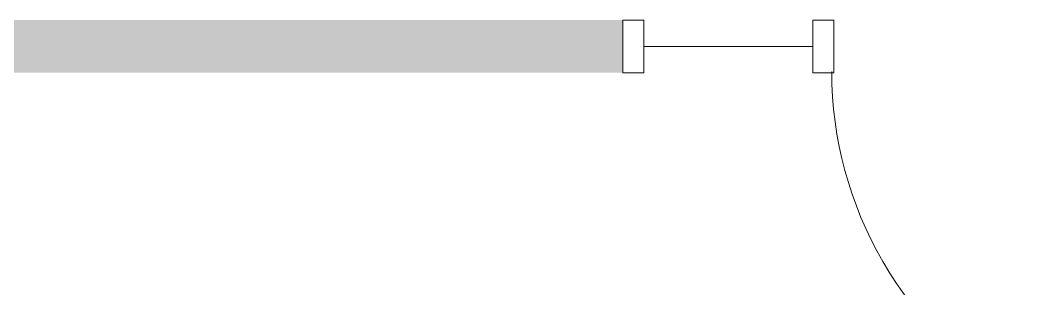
# Model space of a CAD drawing. Header units: inches. Extents: x 14 to 610, y 9 to 600.
# Drawn here: x 510.4 to 605.3, y 204.9 to 230.4 of the extents above; entities that cross this region are included whole.
import ezdxf

# ---------------------------------------------------------------- set-up
doc = ezdxf.new("R2010")
doc.units = ezdxf.units.IN
doc.header["$MEASUREMENT"] = 0
doc.layers.add('WALLS', color=30, linetype='Continuous')

msp = doc.modelspace()

# ---------------------------------------------------------------- linework, layer by layer
at = {"layer": 'WALLS', "lineweight": 18}
for points in [[(567.47718, 225.43104), (567.47718, 230.4292)], [(587.46982, 225.43104), (587.46982, 230.4292)]]:
    msp.add_lwpolyline(points, dxfattribs=at)
at = {"layer": 'WALLS', "lineweight": 13}
for points in [[(567.47718, 230.4292), (567.47718, 225.43104), (569.47644, 225.43104), (569.47644, 230.4292)], [(585.47055, 230.4292), (585.47055, 225.43104), (587.46982, 225.43104), (587.46982, 230.4292)]]:
    msp.add_lwpolyline(points, close=True, dxfattribs=at)
msp.add_lwpolyline([(585.47055, 227.93012), (569.47644, 227.93012)], dxfattribs=at)
at = {"layer": 'WALLS', "lineweight": 18}
msp.add_arc((623.28559, 225.55646), 36.01798, 179.9999992, 240.0018327, dxfattribs=at)
at = {"layer": 'WALLS', "transparency": 33554559}
for points in [[(567.47718, 230.4292), (503.50074, 230.4292), (567.47718, 225.43104)], [(503.50074, 230.4292), (567.47718, 225.43104), (503.50074, 225.43104)]]:
    msp.add_solid(points, dxfattribs=at)

doc.saveas('drawing.dxf')
